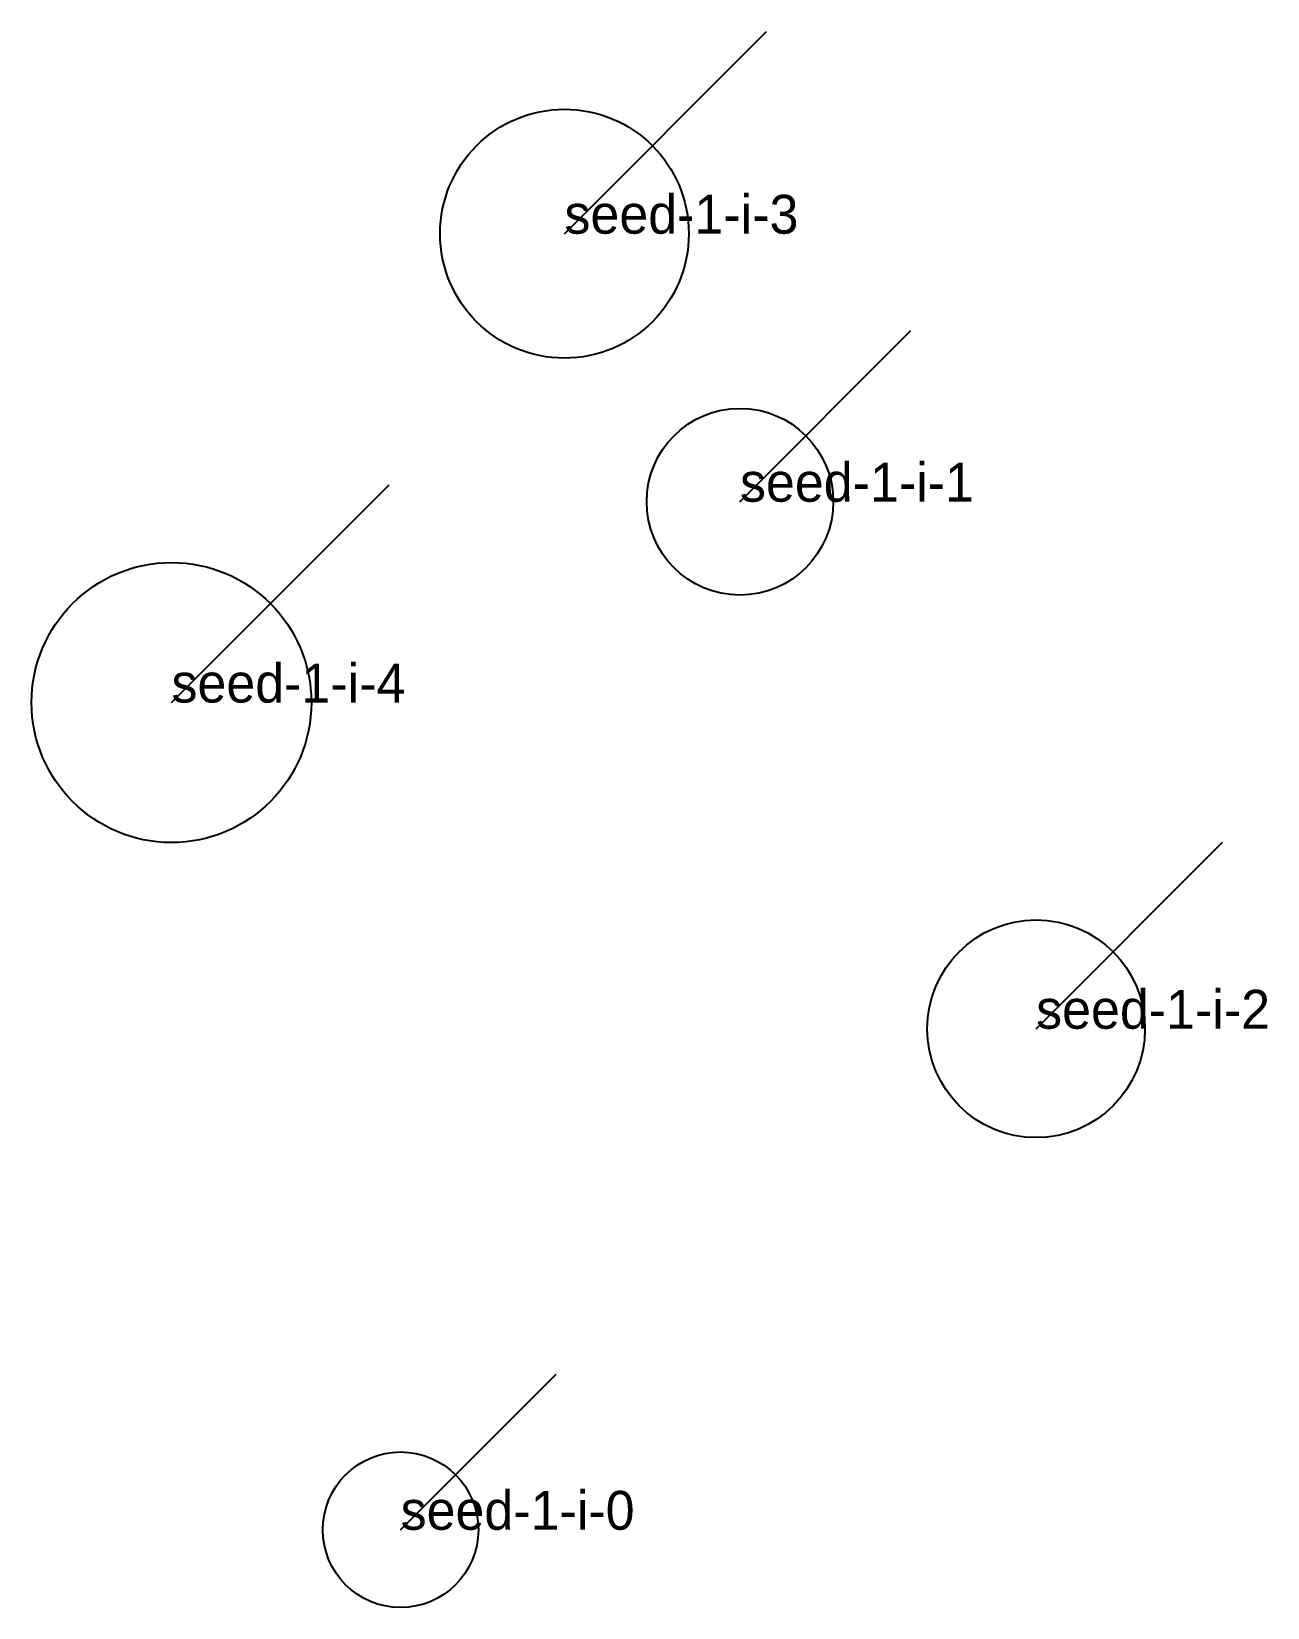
# Model space of a CAD drawing. Extents: x 1 to 81, y 6 to 107.
import ezdxf

# ---------------------------------------------------------------- set-up
doc = ezdxf.new("R2010")
doc.units = 0
doc.header["$MEASUREMENT"] = 0
doc.layers.add('CRASHTEST_V2', color=2, linetype='Continuous')

msp = doc.modelspace()

# ---------------------------------------------------------------- linework, layer by layer
at = {"layer": 'CRASHTEST_V2'}
for p, q in [((35.41, 94.39), (48.41, 107.39)), ((46.7, 77.16), (57.7, 88.16)), ((10.13, 64.25), (24.13, 78.25)), ((65.75, 43.28), (77.75, 55.28)), ((24.87, 11.07), (34.87, 21.07))]:
    msp.add_line(p, q, dxfattribs=at)
for centre, radius in [((35.41, 94.39), 8), ((46.7, 77.16), 6), ((10.13, 64.25), 9), ((65.75, 43.28), 7), ((24.87, 11.07), 5)]:
    msp.add_circle(centre, radius, dxfattribs=at)

# ---------------------------------------------------------------- texts
for s, p in [('seed-1-i-3', (35.41, 94.39)), ('seed-1-i-1', (46.7, 77.16)), ('seed-1-i-4', (10.13, 64.25)), ('seed-1-i-2', (65.75, 43.28)), ('seed-1-i-0', (24.87, 11.07))]:
    msp.add_text(s, height=2.5, dxfattribs=at).set_placement(p)

doc.saveas('drawing.dxf')
